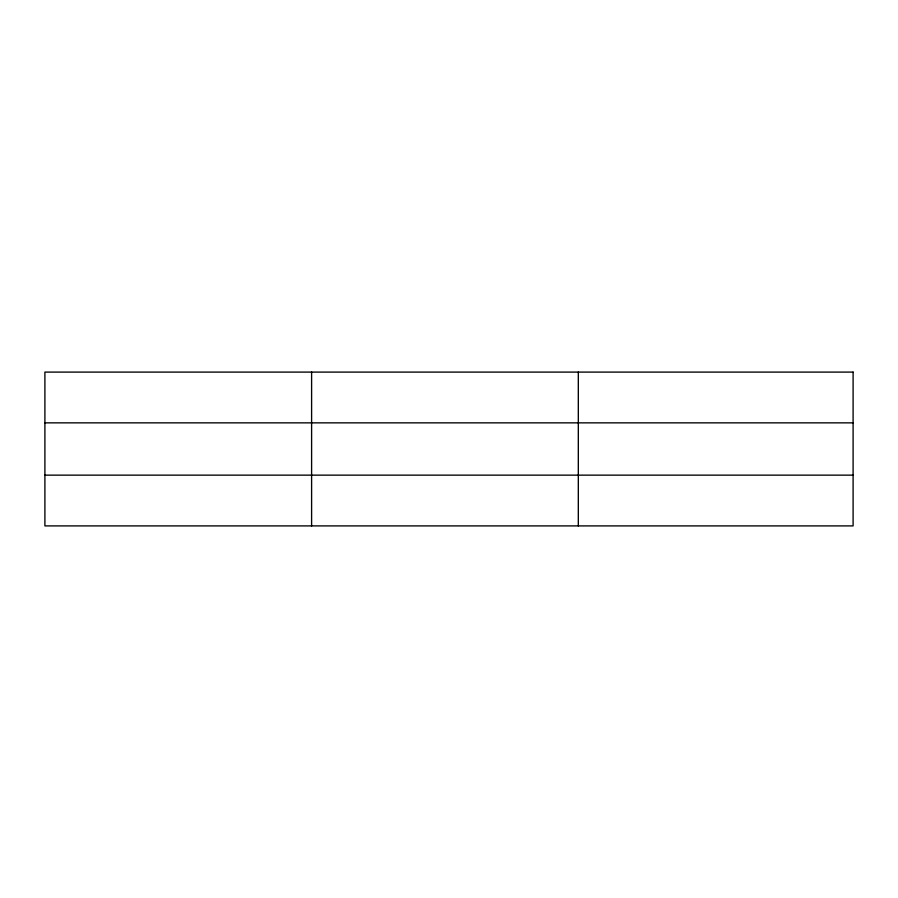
<?xml version="1.0" encoding="UTF-8"?>
<svg xmlns="http://www.w3.org/2000/svg" width="898" height="898" viewBox="0 0 898 898"><rect width="100%" height="100%" fill="white"/><g stroke="black" fill="none" stroke-linecap="round" stroke-linejoin="round"><path stroke-width="1.35" d="M311.606 372.098L311.606 525.902M578.312 372.098L578.312 525.902M44.9 422.857L853.1 422.857M44.9 475.143L853.1 475.143M853.1 372.098L44.9 372.098L44.9 525.902L853.1 525.902L853.1 372.098"/></g></svg>
